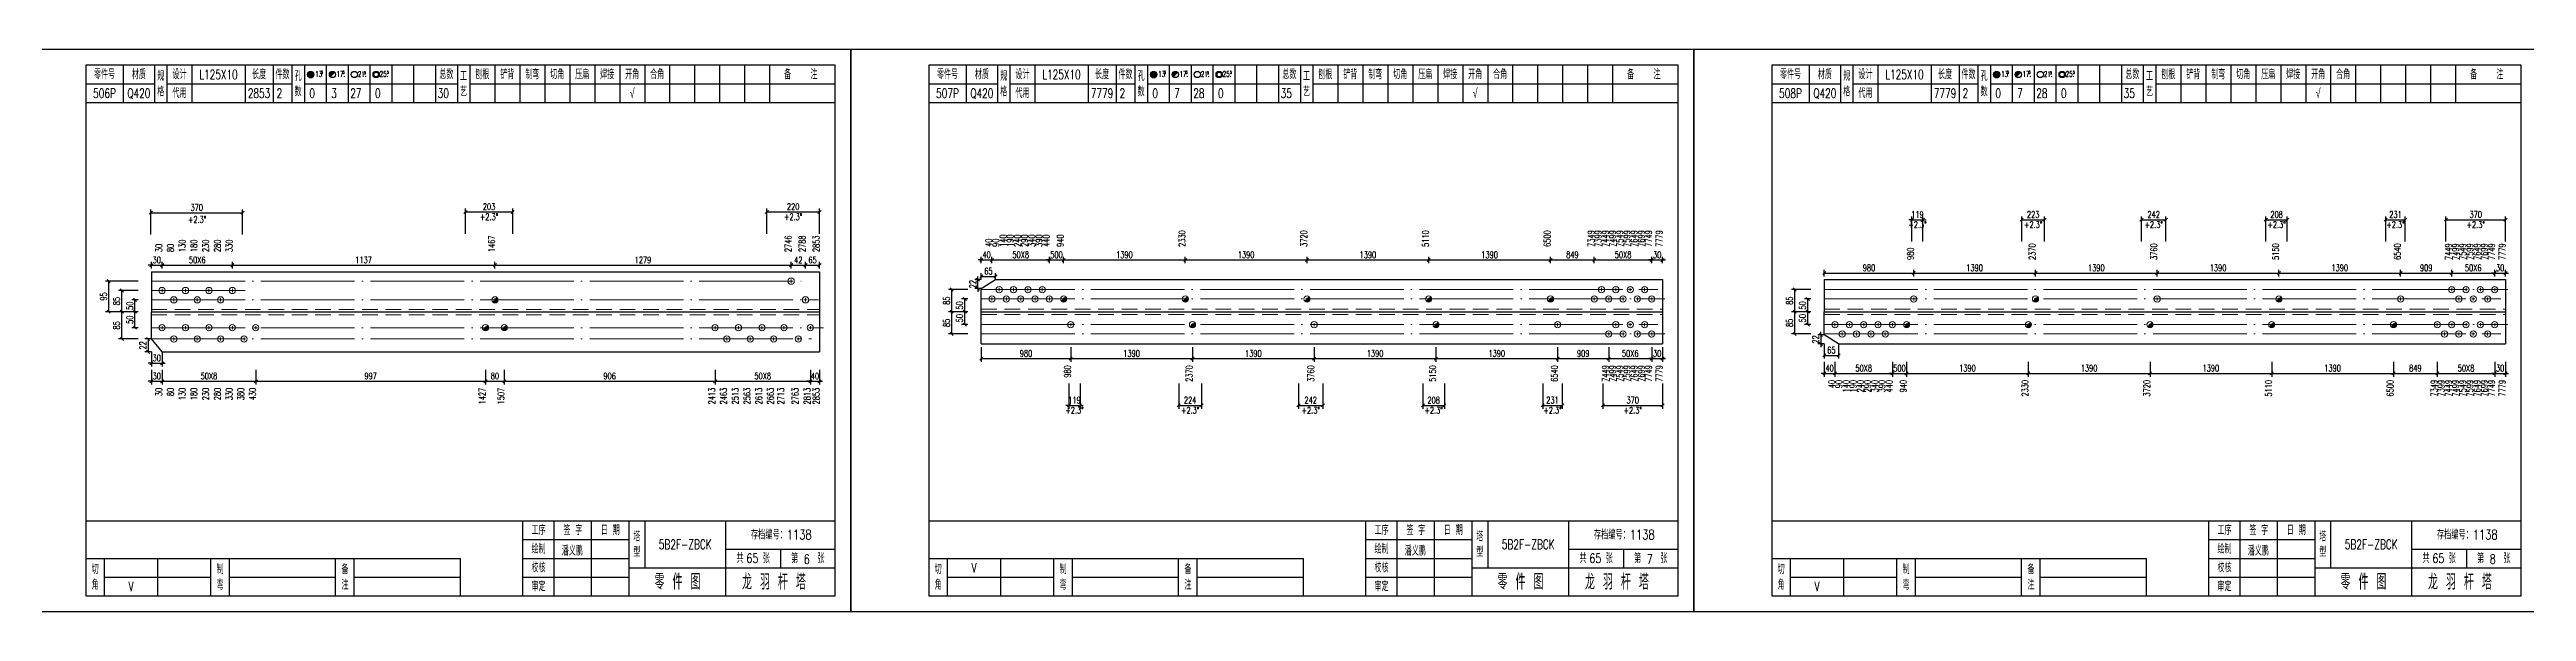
# Model space of a CAD drawing. Header units: millimetres. Extents: x 0 to 30240, y -10896 to -1348.
# Drawn here: x 1363 to 2157, y -3907 to -3727 of the extents above; entities that cross this region are included whole.
import ezdxf
from ezdxf.enums import TextEntityAlignment as Align

# ---------------------------------------------------------------- set-up
doc = ezdxf.new("R2010")
doc.units = ezdxf.units.MM
doc.header["$LTSCALE"] = 20
doc.header["$PDMODE"] = 1
doc.linetypes.add('DASHDOT2X', pattern=[1.75, 1.5, -0.125, 0, -0.125])
doc.linetypes.add('HIDDEN', pattern=[0.375, 0.25, -0.125])
for name, color, linetype, lineweight in [('1', 7, 'Continuous', 25), ('11', 3, 'Continuous', 13), ('2', 1, 'HIDDEN', 13), ('5', 1, 'Continuous', 13), ('7', 2, 'DASHDOT2X', 13)]:
    doc.layers.add(name, color=color, linetype=linetype, lineweight=lineweight)
doc.styles.get("Standard").update_dxf_attribs({"font": 'simplex', "width": 0.7, "bigfont": 'gbhzfs.shx'})
doc.styles.add('SYMBOL_TXT', font='txt.shx', dxfattribs={"width": 0.6})
doc.styles.add('TITLE_TXT', font='simplex.shx', dxfattribs={"width": 0.75, "height": 2.5, "bigfont": 'gbhzfs.shx'})
doc.dimstyles.get("Standard").update_dxf_attribs({"dimtxt": 2.1, "dimasz": 1, "dimexe": 1.05, "dimexo": 0, "dimgap": 0.63, "dimtad": 1, "dimzin": 0, "dimdsep": 46, "dimtxsty": 'standard', "dimblk": 'OBLIQUE', "dimblk1": 'OBLIQUE', "dimblk2": 'OBLIQUE', "dimcen": 0.09, "dimadec": 0, "dimazin": 0, "dimtfac": 1, "dimtdec": 1, "dimtix": 1, "dimtmove": 0, "dimatfit": 3, "dimfxl": 0, "dimtolj": 1, "dimtzin": 0, "dimarcsym": 0})
pattern_1 = [(0, (-3, 0), (0, 0.0125), [])]

# ---------------------------------------------------------------- blocks, each defined once
blk = doc.blocks.new('M12_HOLE')
h = blk.add_hatch()
h.set_pattern_fill('LINE', scale=0.1, style=0)
h.set_pattern_definition(pattern_1)
h.paths.add_polyline_path([(-5, 0, 1), (-1, 0, 1)])
at = {"color": 7}
blk.add_circle((-3, 0), 2, dxfattribs=at)
at = {"color": 7, "attachment_point": 1, "style": 'SYMBOL_TXT'}
for s, insert, char_height, width in [('13\\f??|b0|i0|c0|p54;.', (-0.1, 2.1), 3.5, 5.707), ('5', (3.7, 2.3), 1.8, 2.931)]:
    blk.add_mtext(s, dxfattribs=dict(at, insert=insert, char_height=char_height, width=width))
blk = doc.blocks.new('M16_HOLE')
h = blk.add_hatch()
h.set_pattern_fill('LINE', scale=0.1, style=0)
h.set_pattern_definition(pattern_1)
h.paths.add_polyline_path([(-1.6, 1.4, 0.668179), (-5, 0, 0.198912), (-4.4, -1.4)])
at = {"color": 7}
blk.add_circle((-3, 0), 2, dxfattribs=at)
at = {"color": 7, "attachment_point": 1, "style": 'SYMBOL_TXT'}
for s, insert, char_height, width in [('17.', (-0.4, 2.1), 3.5, 6.316), ('5', (3.6, 2.3), 1.8, 1.822)]:
    blk.add_mtext(s, dxfattribs=dict(at, insert=insert, char_height=char_height, width=width))
blk = doc.blocks.new('M20_HOLE')
at = {"color": 7}
blk.add_circle((-3, 0), 2, dxfattribs=at)
at = {"color": 7, "attachment_point": 1, "style": 'SYMBOL_TXT'}
for s, insert, char_height, width in [('21.', (-0.7, 2), 3.5, 6.074), ('5', (3.3, 2), 1.8, 1.458)]:
    blk.add_mtext(s, dxfattribs=dict(at, insert=insert, char_height=char_height, width=width))
blk = doc.blocks.new('M24_HOLE')
at = {"color": 7}
for radius in [2, 1.5]:
    blk.add_circle((-3, 0), radius, dxfattribs=at)
at = {"color": 7, "attachment_point": 1, "style": 'SYMBOL_TXT'}
for s, insert, char_height, width in [('25.', (-0.7, 2.1), 3.5, 2.429), ('5', (3.9, 2.3), 1.8, 1.944)]:
    blk.add_mtext(s, dxfattribs=dict(at, insert=insert, char_height=char_height, width=width))
blk = doc.blocks.new('JgCard')
for p, q in [((270, 180), (0, 180)), ((0, 180), (0, 0)), ((265, 175), (25, 175)), ((25, 175), (25, 5)), ((37, 175), (37, 163)), ((47, 175), (47, 163)), ((51, 175), (51, 163)), ((59, 175), (59, 163)), ((76, 175), (76, 163)), ((85, 175), (85, 163)), ((91, 175), (91, 163)), ((95, 175), (95, 163)), ((102, 175), (102, 163)), ((109, 175), (109, 163)), ((116, 175), (116, 163)), ((123, 175), (123, 163)), ((130, 175), (130, 163)), ((137, 175), (137, 163)), ((144, 175), (144, 163)), ((148, 175), (148, 163)), ((156, 175), (156, 163)), ((164, 175), (164, 163)), ((172, 175), (172, 163)), ((180, 175), (180, 163)), ((188, 175), (188, 163)), ((196, 175), (196, 163)), ((204, 175), (204, 163)), ((212, 175), (212, 163)), ((220, 175), (220, 163)), ((228, 175), (228, 163)), ((236, 175), (236, 163)), ((244, 175), (244, 163)), ((265, 5), (265, 175)), ((270, 0), (270, 180)), ((25, 169), (47, 169)), ((51, 169), (91, 169)), ((95, 169), (144, 169)), ((148, 169), (265, 169)), ((25, 163), (265, 163)), ((25, 29), (265, 29)), ((165, 5), (165, 29)), ((175, 5), (175, 29)), ((187, 5), (187, 29)), ((199, 5), (199, 29)), ((204, 29), (204, 14)), ((230, 5), (230, 29)), ((25, 17), (145, 17)), ((31, 5), (31, 17)), ((48, 17), (48, 5)), ((65, 5), (65, 17)), ((71, 5), (71, 17)), ((105, 5), (105, 17)), ((111, 5), (111, 17)), ((145, 5), (145, 17)), ((165, 23), (199, 23)), ((165, 17), (199, 17)), ((230, 20), (265, 20)), ((247.5, 20), (247.5, 14)), ((31, 11), (65, 11)), ((71, 11), (105, 11)), ((111, 11), (145, 11)), ((165, 11), (199, 11)), ((199, 14), (265, 14)), ((0, 0), (270, 0)), ((25, 5), (265, 5))]:
    blk.add_line(p, q)
blk.add_lwpolyline([(96.03, 171.99, -1), (98.03, 171.99, -1)], format="xyb", close=True)
blk.add_point((145, 96))
at = {"xscale": 0.5, "yscale": 0.5, "zscale": 0.5}
for name, p in [('M12_HOLE', (98.53, 171.99)), ('M16_HOLE', (105.5, 172)), ('M20_HOLE', (112.5, 172)), ('M24_HOLE', (119.5, 172))]:
    blk.add_blockref(name, p, dxfattribs=at)
at = {"style": 'TITLE_TXT', "width": 0.75}
for s, height, p in [('存档编号：1138', 3.076, (238.02, 23.07)), ('潘义鹏', 3, (177.45, 17.91)), ('龙 羽 杆 塔', 5, (235.17, 6.97))]:
    blk.add_text(s, height=height, dxfattribs=at).set_placement(p)
at = {"attachment_point": 5, "style": 'TITLE_TXT'}
for s, insert, char_height, width in [('零件号', (31, 172), 3, 15), ('材质', (42, 172), 3, 8), ('规格', (49, 169), 3, 4), ('代用', (55, 166), 3, 8), ('设计', (55, 172), 3, 8), ('长度', (80.5, 172), 3, 8), ('件数', (88, 172), 3, 6), ('孔数', (93, 169), 3, 4), ('总数', (140.5, 172), 3, 7), ('工\\P艺', (146, 169), 3, 4), ('刨根', (152, 172), 3, 8), ('铲背', (160, 172), 3, 8), ('制弯', (168, 172), 3, 8), ('切角', (176, 172), 3, 8), ('压扁', (184, 172), 3, 8), ('焊接', (192, 172), 3, 8), ('开角', (200, 172), 3, 8), ('合角', (208, 172), 3, 8), ('备    注', (254, 172), 3, 22), ('工序', (170, 26), 3, 10), ('签 字', (181, 26), 3, 12), ('日 期', (193, 26), 3, 12), ('塔\\P型', (201.5, 21.5), 3, 5), ('绘制', (170, 20), 3, 10), ('共    张', (238.75, 17), 3, 17.5), ('第    张', (256.25, 17), 3, 17.5), ('切\\P角', (28, 11), 3, 6), ('制\\P弯', (68, 11), 3, 6), ('备\\P注', (108, 11), 3, 6), ('校核', (170, 14), 3, 10), ('审定', (170, 8), 3, 10), ('零 件 图', (214.5, 9.5), 5, 31)]:
    blk.add_mtext(s, dxfattribs=dict(at, insert=insert, char_height=char_height, width=width))
blk = doc.blocks.new('M20')
for p, q in [((-0.5, 0), (0.5, 0)), ((0, -0.5), (0, 0.5))]:
    blk.add_line(p, q)
blk.add_circle((0, 0), 1)
blk = doc.blocks.new('M16')
for p, q in [((-0.71, -0.71), (0.71, 0.71)), ((-0.4, 0), (0.4, 0)), ((0, 0.4), (0, -0.4))]:
    blk.add_line(p, q)
blk.add_circle((0, 0), 1)
for radius in [0.8, 0.6, 0.4, 0.2]:
    blk.add_arc((0, 0), radius, 225, 45)
blk = doc.blocks.new('_Oblique')
at = {"color": 0, "linetype": 'ByBlock', "lineweight": -2}
blk.add_line((-0.5, -0.5), (0.5, 0.5), dxfattribs=at)
blk = doc.blocks.new('*D2402')
at = {"layer": '11', "color": 0, "lineweight": -2}
for p, q in [((1396, -3829.49), (1396, -3834.22)), ((1399.44, -3829.49), (1399.44, -3834.22)), ((1396, -3833.17), (1395, -3833.17)), ((1396, -3833.17), (1399.44, -3833.17)), ((1399.44, -3833.17), (1400.44, -3833.17))]:
    blk.add_line(p, q, dxfattribs=at)
at = {"layer": 'Defpoints', "color": 0}
for p in [(1396, -3829.49), (1399.44, -3829.49), (1399.44, -3833.17)]:
    blk.add_point(p, dxfattribs=at)
at = {"layer": '11', "color": 0, "lineweight": -2}
blk.add_blockref('_Oblique', (1396, -3833.17), dxfattribs=at)
at = {"layer": '11', "color": 0, "lineweight": -2, "rotation": 180}
blk.add_blockref('_Oblique', (1399.44, -3833.17), dxfattribs=at)
at = {"layer": '11', "color": 0, "insert": (1397.72, -3831.49), "char_height": 2.1, "attachment_point": 5}
blk.add_mtext('\\A1;30', dxfattribs=at)
blk = doc.blocks.new('*D2408')
at = {"layer": '11', "color": 0, "lineweight": -2}
for p, q in [((1607.06, -3829.49), (1607.06, -3834.22)), ((1610, -3829.49), (1610, -3834.22)), ((1607.06, -3833.17), (1606.06, -3833.17)), ((1607.06, -3833.17), (1610, -3833.17)), ((1610, -3833.17), (1611, -3833.17))]:
    blk.add_line(p, q, dxfattribs=at)
at = {"layer": 'Defpoints', "color": 0}
for p in [(1607.06, -3829.49), (1610, -3829.49), (1610, -3833.17)]:
    blk.add_point(p, dxfattribs=at)
at = {"layer": '11', "color": 0, "lineweight": -2}
blk.add_blockref('_Oblique', (1607.06, -3833.17), dxfattribs=at)
at = {"layer": '11', "color": 0, "lineweight": -2, "rotation": 180}
blk.add_blockref('_Oblique', (1610, -3833.17), dxfattribs=at)
at = {"layer": '11', "color": 0, "insert": (1608.53, -3831.49), "char_height": 2.1, "attachment_point": 5}
blk.add_mtext('\\A1;40', dxfattribs=at)
blk = doc.blocks.new('*D2409')
at = {"layer": '11', "color": 0, "lineweight": -2}
for p, q in [((1396, -3796), (1395, -3796)), ((1396, -3797.05), (1396, -3794.95)), ((1396, -3796), (1399.44, -3796)), ((1399.44, -3797.05), (1399.44, -3794.95)), ((1399.44, -3796), (1400.44, -3796))]:
    blk.add_line(p, q, dxfattribs=at)
at = {"layer": 'Defpoints', "color": 0}
for p in [(1396, -3797.05), (1399.44, -3796), (1399.44, -3797.05)]:
    blk.add_point(p, dxfattribs=at)
at = {"layer": '11', "color": 0, "lineweight": -2}
blk.add_blockref('_Oblique', (1396, -3796), dxfattribs=at)
at = {"layer": '11', "color": 0, "lineweight": -2, "rotation": 180}
blk.add_blockref('_Oblique', (1399.44, -3796), dxfattribs=at)
at = {"layer": '11', "color": 0, "insert": (1397.72, -3794.32), "char_height": 2.1, "attachment_point": 5}
blk.add_mtext('\\A1;30', dxfattribs=at)
blk = doc.blocks.new('*D2415')
at = {"layer": '11', "color": 0, "lineweight": -2}
for p, q in [((1396, -3819.62), (1393.9, -3819.62)), ((1396, -3823.72), (1393.9, -3823.72)), ((1394.95, -3819.62), (1394.95, -3823.72))]:
    blk.add_line(p, q, dxfattribs=at)
at = {"layer": 'Defpoints', "color": 0}
for p in [(1394.95, -3823.72), (1396, -3819.62), (1396, -3823.72)]:
    blk.add_point(p, dxfattribs=at)
at = {"layer": '11', "color": 0, "lineweight": -2}
for p, rotation in [((1394.95, -3819.62), 90), ((1394.95, -3823.72), 270)]:
    blk.add_blockref('_Oblique', p, dxfattribs=dict(at, rotation=rotation))
at = {"layer": '11', "color": 0, "insert": (1393.27, -3821.67), "char_height": 2.1, "attachment_point": 5, "rotation": 90}
blk.add_mtext('\\A1;22', dxfattribs=at)
blk = doc.blocks.new('*D2416')
at = {"layer": '11', "color": 0, "lineweight": -2}
for p, q in [((1396, -3823.72), (1396, -3828.44)), ((1399.44, -3823.72), (1399.44, -3828.44)), ((1396, -3827.39), (1395, -3827.39)), ((1396, -3827.39), (1399.44, -3827.39)), ((1399.44, -3827.39), (1400.44, -3827.39))]:
    blk.add_line(p, q, dxfattribs=at)
at = {"layer": 'Defpoints', "color": 0}
for p in [(1396, -3823.72), (1399.44, -3823.72), (1399.44, -3827.39)]:
    blk.add_point(p, dxfattribs=at)
at = {"layer": '11', "color": 0, "lineweight": -2}
blk.add_blockref('_Oblique', (1396, -3827.39), dxfattribs=at)
at = {"layer": '11', "color": 0, "lineweight": -2, "rotation": 180}
blk.add_blockref('_Oblique', (1399.44, -3827.39), dxfattribs=at)
at = {"layer": '11', "color": 0, "insert": (1397.72, -3825.71), "char_height": 2.1, "attachment_point": 5}
blk.add_mtext('\\A1;30', dxfattribs=at)
blk = doc.blocks.new('*D2431')
at = {"layer": '11', "color": 0, "lineweight": -2}
for p, q in [((1876.56, -3822.25), (1876.56, -3826.97)), ((1880, -3822.25), (1880, -3826.97)), ((1876.56, -3825.92), (1875.56, -3825.92)), ((1876.56, -3825.92), (1880, -3825.92)), ((1880, -3825.92), (1881, -3825.92))]:
    blk.add_line(p, q, dxfattribs=at)
at = {"layer": 'Defpoints', "color": 0}
for p in [(1876.56, -3822.25), (1880, -3822.25), (1880, -3825.92)]:
    blk.add_point(p, dxfattribs=at)
at = {"layer": '11', "color": 0, "lineweight": -2}
blk.add_blockref('_Oblique', (1876.56, -3825.92), dxfattribs=at)
at = {"layer": '11', "color": 0, "lineweight": -2, "rotation": 180}
blk.add_blockref('_Oblique', (1880, -3825.92), dxfattribs=at)
at = {"layer": '11', "color": 0, "insert": (1878.28, -3824.24), "char_height": 2.1, "attachment_point": 5}
blk.add_mtext('\\A1;30', dxfattribs=at)
blk = doc.blocks.new('*D2432')
at = {"layer": '11', "color": 0, "lineweight": -2}
for p, q in [((1661.8, -3794.32), (1660.8, -3794.32)), ((1661.8, -3795.37), (1661.8, -3793.27)), ((1661.8, -3794.32), (1665.24, -3794.32)), ((1665.24, -3795.37), (1665.24, -3793.27)), ((1665.24, -3794.32), (1666.24, -3794.32))]:
    blk.add_line(p, q, dxfattribs=at)
at = {"layer": 'Defpoints', "color": 0}
for p in [(1661.8, -3795.37), (1665.24, -3794.32), (1665.24, -3795.37)]:
    blk.add_point(p, dxfattribs=at)
at = {"layer": '11', "color": 0, "lineweight": -2}
blk.add_blockref('_Oblique', (1661.8, -3794.32), dxfattribs=at)
at = {"layer": '11', "color": 0, "lineweight": -2, "rotation": 180}
blk.add_blockref('_Oblique', (1665.24, -3794.32), dxfattribs=at)
at = {"layer": '11', "color": 0, "insert": (1663.52, -3792.64), "char_height": 2.1, "attachment_point": 5}
blk.add_mtext('\\A1;40', dxfattribs=at)
blk = doc.blocks.new('*D2434')
at = {"layer": '11', "color": 0, "lineweight": -2}
for p, q in [((1683.64, -3794.32), (1682.64, -3794.32)), ((1683.64, -3795.37), (1683.64, -3793.27)), ((1683.64, -3794.32), (1688.17, -3794.32)), ((1688.17, -3795.37), (1688.17, -3793.27)), ((1688.17, -3794.32), (1689.17, -3794.32))]:
    blk.add_line(p, q, dxfattribs=at)
at = {"layer": 'Defpoints', "color": 0}
for p in [(1683.64, -3795.37), (1688.17, -3794.32), (1688.17, -3795.37)]:
    blk.add_point(p, dxfattribs=at)
at = {"layer": '11', "color": 0, "lineweight": -2}
blk.add_blockref('_Oblique', (1683.64, -3794.32), dxfattribs=at)
at = {"layer": '11', "color": 0, "lineweight": -2, "rotation": 180}
blk.add_blockref('_Oblique', (1688.17, -3794.32), dxfattribs=at)
at = {"layer": '11', "color": 0, "insert": (1685.9, -3792.64), "char_height": 2.1, "attachment_point": 5}
blk.add_mtext('\\A1;500', dxfattribs=at)
blk = doc.blocks.new('*D2441')
at = {"layer": '11', "color": 0, "lineweight": -2}
for p, q in [((1876.56, -3794.32), (1875.56, -3794.32)), ((1876.56, -3795.37), (1876.56, -3793.27)), ((1876.56, -3794.32), (1880, -3794.32)), ((1880, -3795.37), (1880, -3793.27)), ((1880, -3794.32), (1881, -3794.32))]:
    blk.add_line(p, q, dxfattribs=at)
at = {"layer": 'Defpoints', "color": 0}
for p in [(1876.56, -3795.37), (1880, -3794.32), (1880, -3795.37)]:
    blk.add_point(p, dxfattribs=at)
at = {"layer": '11', "color": 0, "lineweight": -2}
blk.add_blockref('_Oblique', (1876.56, -3794.32), dxfattribs=at)
at = {"layer": '11', "color": 0, "lineweight": -2, "rotation": 180}
blk.add_blockref('_Oblique', (1880, -3794.32), dxfattribs=at)
at = {"layer": '11', "color": 0, "insert": (1878.28, -3792.64), "char_height": 2.1, "attachment_point": 5}
blk.add_mtext('\\A1;30', dxfattribs=at)
blk = doc.blocks.new('*D2442')
at = {"layer": '11', "color": 0, "lineweight": -2}
for p, q in [((1660.75, -3800.62), (1660.75, -3799.62)), ((1661.8, -3800.62), (1659.7, -3800.62)), ((1661.8, -3803.47), (1659.7, -3803.47)), ((1660.75, -3803.47), (1660.75, -3800.62)), ((1660.75, -3803.47), (1660.75, -3804.47))]:
    blk.add_line(p, q, dxfattribs=at)
at = {"layer": 'Defpoints', "color": 0}
for p in [(1660.75, -3800.62), (1661.8, -3800.62), (1661.8, -3803.47)]:
    blk.add_point(p, dxfattribs=at)
at = {"layer": '11', "color": 0, "lineweight": -2}
for p, rotation in [((1660.75, -3800.62), 270), ((1660.75, -3803.47), 90)]:
    blk.add_blockref('_Oblique', p, dxfattribs=dict(at, rotation=rotation))
at = {"layer": '11', "color": 0, "insert": (1659.07, -3802.04), "char_height": 2.1, "attachment_point": 5, "rotation": 90}
blk.add_mtext('\\A1;22', dxfattribs=at)
blk = doc.blocks.new('*D2448')
at = {"layer": '1', "color": 0, "lineweight": -2}
for p, q in [((1689.89, -3833.9), (1689.89, -3841.95)), ((1693.44, -3833.9), (1693.44, -3841.95)), ((1689.89, -3840.9), (1688.89, -3840.9)), ((1689.89, -3840.9), (1693.44, -3840.9)), ((1693.44, -3840.9), (1694.44, -3840.9))]:
    blk.add_line(p, q, dxfattribs=at)
at = {"layer": 'Defpoints', "color": 0}
for p in [(1689.89, -3833.9), (1693.44, -3833.9), (1693.44, -3840.9)]:
    blk.add_point(p, dxfattribs=at)
at = {"layer": '1', "color": 0, "lineweight": -2}
blk.add_blockref('_Oblique', (1689.89, -3840.9), dxfattribs=at)
at = {"layer": '1', "color": 0, "lineweight": -2, "rotation": 180}
blk.add_blockref('_Oblique', (1693.44, -3840.9), dxfattribs=at)
at = {"layer": '1', "color": 0, "insert": (1691.66, -3839.22), "char_height": 2.1, "attachment_point": 5}
blk.add_mtext('\\A1;119', dxfattribs=at)
blk = doc.blocks.new('*D2454')
at = {"layer": '11', "color": 0, "lineweight": -2}
for p, q in [((1931.8, -3830.65), (1930.8, -3830.65)), ((1931.8, -3826.97), (1931.8, -3831.7)), ((1931.8, -3830.65), (1935.24, -3830.65)), ((1935.24, -3826.97), (1935.24, -3831.7)), ((1935.24, -3830.65), (1936.24, -3830.65))]:
    blk.add_line(p, q, dxfattribs=at)
at = {"layer": 'Defpoints', "color": 0}
for p in [(1931.8, -3826.97), (1935.24, -3826.97), (1935.24, -3830.65)]:
    blk.add_point(p, dxfattribs=at)
at = {"layer": '11', "color": 0, "lineweight": -2}
blk.add_blockref('_Oblique', (1931.8, -3830.65), dxfattribs=at)
at = {"layer": '11', "color": 0, "lineweight": -2, "rotation": 180}
blk.add_blockref('_Oblique', (1935.24, -3830.65), dxfattribs=at)
at = {"layer": '11', "color": 0, "insert": (1933.52, -3828.97), "char_height": 2.1, "attachment_point": 5}
blk.add_mtext('\\A1;40', dxfattribs=at)
blk = doc.blocks.new('*D2456')
at = {"layer": '11', "color": 0, "lineweight": -2}
for p, q in [((1953.64, -3830.65), (1952.64, -3830.65)), ((1953.64, -3826.97), (1953.64, -3831.7)), ((1953.64, -3830.65), (1958.17, -3830.65)), ((1958.17, -3826.97), (1958.17, -3831.7)), ((1958.17, -3830.65), (1959.17, -3830.65))]:
    blk.add_line(p, q, dxfattribs=at)
at = {"layer": 'Defpoints', "color": 0}
for p in [(1953.64, -3826.97), (1958.17, -3826.97), (1958.17, -3830.65)]:
    blk.add_point(p, dxfattribs=at)
at = {"layer": '11', "color": 0, "lineweight": -2}
blk.add_blockref('_Oblique', (1953.64, -3830.65), dxfattribs=at)
at = {"layer": '11', "color": 0, "lineweight": -2, "rotation": 180}
blk.add_blockref('_Oblique', (1958.17, -3830.65), dxfattribs=at)
at = {"layer": '11', "color": 0, "insert": (1955.9, -3828.97), "char_height": 2.1, "attachment_point": 5}
blk.add_mtext('\\A1;500', dxfattribs=at)
blk = doc.blocks.new('*D2463')
at = {"layer": '11', "color": 0, "lineweight": -2}
for p, q in [((2146.56, -3830.65), (2145.56, -3830.65)), ((2146.56, -3826.97), (2146.56, -3831.7)), ((2146.56, -3830.65), (2150, -3830.65)), ((2150, -3826.97), (2150, -3831.7)), ((2150, -3830.65), (2151, -3830.65))]:
    blk.add_line(p, q, dxfattribs=at)
at = {"layer": 'Defpoints', "color": 0}
for p in [(2146.56, -3826.97), (2150, -3826.97), (2150, -3830.65)]:
    blk.add_point(p, dxfattribs=at)
at = {"layer": '11', "color": 0, "lineweight": -2}
blk.add_blockref('_Oblique', (2146.56, -3830.65), dxfattribs=at)
at = {"layer": '11', "color": 0, "lineweight": -2, "rotation": 180}
blk.add_blockref('_Oblique', (2150, -3830.65), dxfattribs=at)
at = {"layer": '11', "color": 0, "insert": (2148.28, -3828.97), "char_height": 2.1, "attachment_point": 5}
blk.add_mtext('\\A1;30', dxfattribs=at)
blk = doc.blocks.new('*D2471')
at = {"layer": '11', "color": 0, "lineweight": -2}
for p, q in [((2146.56, -3798.52), (2145.56, -3798.52)), ((2146.56, -3799.57), (2146.56, -3797.47)), ((2146.56, -3798.52), (2150, -3798.52)), ((2150, -3799.57), (2150, -3797.47)), ((2150, -3798.52), (2151, -3798.52))]:
    blk.add_line(p, q, dxfattribs=at)
at = {"layer": 'Defpoints', "color": 0}
for p in [(2146.56, -3799.57), (2150, -3798.52), (2150, -3799.57)]:
    blk.add_point(p, dxfattribs=at)
at = {"layer": '11', "color": 0, "lineweight": -2}
blk.add_blockref('_Oblique', (2146.56, -3798.52), dxfattribs=at)
at = {"layer": '11', "color": 0, "lineweight": -2, "rotation": 180}
blk.add_blockref('_Oblique', (2150, -3798.52), dxfattribs=at)
at = {"layer": '11', "color": 0, "insert": (2148.28, -3796.84), "char_height": 2.1, "attachment_point": 5}
blk.add_mtext('\\A1;30', dxfattribs=at)
blk = doc.blocks.new('*D2472')
at = {"layer": '11', "color": 0, "lineweight": -2}
for p, q in [((1931.8, -3818.34), (1929.7, -3818.34)), ((1931.8, -3821.2), (1929.7, -3821.2)), ((1930.75, -3818.34), (1930.75, -3817.34)), ((1930.75, -3818.34), (1930.75, -3821.2)), ((1930.75, -3821.2), (1930.75, -3822.2))]:
    blk.add_line(p, q, dxfattribs=at)
at = {"layer": 'Defpoints', "color": 0}
for p in [(1930.75, -3821.2), (1931.8, -3818.34), (1931.8, -3821.2)]:
    blk.add_point(p, dxfattribs=at)
at = {"layer": '11', "color": 0, "lineweight": -2}
for p, rotation in [((1930.75, -3818.34), 270), ((1930.75, -3821.2), 90)]:
    blk.add_blockref('_Oblique', p, dxfattribs=dict(at, rotation=rotation))
at = {"layer": '11', "color": 0, "insert": (1929.07, -3819.77), "char_height": 2.1, "attachment_point": 5, "rotation": 90}
blk.add_mtext('\\A1;22', dxfattribs=at)
blk = doc.blocks.new('*D2478')
at = {"layer": '1', "color": 0, "lineweight": -2}
for p, q in [((1959.89, -3781.44), (1958.89, -3781.44)), ((1959.89, -3788.44), (1959.89, -3780.39)), ((1959.89, -3781.44), (1963.43, -3781.44)), ((1963.43, -3788.44), (1963.43, -3780.39)), ((1963.43, -3781.44), (1964.43, -3781.44))]:
    blk.add_line(p, q, dxfattribs=at)
at = {"layer": 'Defpoints', "color": 0}
for p in [(1963.43, -3781.44), (1959.89, -3788.44), (1963.43, -3788.44)]:
    blk.add_point(p, dxfattribs=at)
at = {"layer": '1', "color": 0, "lineweight": -2}
blk.add_blockref('_Oblique', (1959.89, -3781.44), dxfattribs=at)
at = {"layer": '1', "color": 0, "lineweight": -2, "rotation": 180}
blk.add_blockref('_Oblique', (1963.43, -3781.44), dxfattribs=at)
at = {"layer": '1', "color": 0, "insert": (1961.66, -3779.76), "char_height": 2.1, "attachment_point": 5}
blk.add_mtext('\\A1;119', dxfattribs=at)

msp = doc.modelspace()

# ---------------------------------------------------------------- linework, layer by layer
at = {"layer": '1'}
for p, q in [((1396, -3798.096), (1396, -3810.906)), ((1396, -3798.096), (1610, -3798.096)), ((1610, -3798.096), (1610, -3823.716)), ((1661.8, -3803.472), (1666.39, -3800.616)), ((1661.8, -3810.906), (1661.8, -3803.472)), ((1666.39, -3800.616), (1880, -3800.616)), ((1880, -3800.616), (1880, -3821.196)), ((1931.8, -3800.616), (1931.8, -3810.906)), ((1931.8, -3800.616), (2150, -3800.616)), ((2150, -3800.616), (2150, -3821.196)), ((1396, -3819.616), (1396, -3810.906)), ((1396, -3810.906), (1610, -3810.906)), ((1661.8, -3821.196), (1661.8, -3810.906)), ((1661.8, -3810.906), (1880, -3810.906)), ((1931.8, -3818.339), (1931.8, -3810.906)), ((1931.8, -3810.906), (2150, -3810.906)), ((1399.44, -3823.716), (1396, -3819.616)), ((1399.44, -3823.716), (1610, -3823.716)), ((1661.8, -3821.196), (1880, -3821.196)), ((1936.39, -3821.196), (1931.8, -3818.339)), ((1936.39, -3821.196), (2150, -3821.196))]:
    msp.add_line(p, q, dxfattribs=at)
at = {"layer": '2'}
for p, q in [((1396, -3810.144), (1610, -3810.144)), ((1396, -3811.93), (1610, -3811.93)), ((1661.8, -3810.082), (1880, -3810.082)), ((1661.8, -3811.729), (1880, -3811.729)), ((1931.8, -3810.082), (2150, -3810.082)), ((1931.8, -3811.729), (2150, -3811.729))]:
    msp.add_line(p, q, dxfattribs=at)
at = {"layer": '7'}
for p, q in [((1396, -3801.096), (1605.11, -3801.096)), ((1396, -3804.096), (1426.14, -3804.096)), ((1396, -3807.096), (1609.71, -3807.096)), ((1661.8, -3803.79), (1878.46, -3803.79)), ((1661.8, -3806.79), (1880.76, -3806.79)), ((1931.8, -3803.79), (2150.76, -3803.79)), ((1931.8, -3806.79), (2148.46, -3806.79)), ((1661.8, -3815.022), (1878.46, -3815.022)), ((1931.8, -3815.022), (2150.76, -3815.022)), ((1396, -3816.03), (1611.26, -3816.03)), ((1396, -3819.616), (1607.41, -3819.616)), ((1661.8, -3818.022), (1880.76, -3818.022)), ((1931.8, -3818.022), (2148.46, -3818.022))]:
    msp.add_line(p, q, dxfattribs=at)

# ---------------------------------------------------------------- block references
at = {"layer": '1'}
for p in [(1350, -3906.906), (1620, -3906.906), (1890, -3906.906)]:
    msp.add_blockref('JgCard', p, dxfattribs=at)
at = {"layer": '5'}
for name, p in [('M20', (1399.44, -3804.096)), ('M20', (1403.19, -3807.096)), ('M20', (1406.94, -3804.096)), ('M20', (1410.69, -3807.096)), ('M20', (1414.44, -3804.096)), ('M20', (1418.19, -3807.096)), ('M20', (1421.94, -3804.096)), ('M16', (1506.027, -3807.096)), ('M20', (1600.91, -3801.096)), ('M20', (1605.51, -3807.096)), ('M20', (1665.24, -3806.79)), ('M20', (1667.54, -3803.79)), ('M20', (1669.84, -3806.79)), ('M20', (1672.14, -3803.79)), ('M20', (1674.44, -3806.79)), ('M20', (1676.74, -3803.79)), ('M20', (1679.04, -3806.79)), ('M20', (1681.34, -3803.79)), ('M20', (1683.64, -3806.79)), ('M16', (1688.166, -3806.79)), ('M16', (1727.154, -3806.79)), ('M16', (1766.142, -3806.79)), ('M16', (1805.13, -3806.79)), ('M16', (1844.118, -3806.79)), ('M20', (1858.16, -3806.79)), ('M20', (1860.46, -3803.79)), ('M20', (1862.76, -3806.79)), ('M20', (1865.06, -3803.79)), ('M20', (1867.36, -3806.79)), ('M20', (1869.66, -3803.79)), ('M20', (1871.96, -3806.79)), ('M20', (1874.26, -3803.79)), ('M20', (1876.56, -3806.79)), ('M20', (1960.466, -3806.79)), ('M16', (1999.454, -3806.79)), ('M20', (2038.442, -3806.79)), ('M16', (2077.43, -3806.79)), ('M20', (2116.418, -3806.79)), ('M20', (2132.76, -3803.79)), ('M20', (2135.06, -3806.79)), ('M20', (2137.36, -3803.79)), ('M20', (2139.66, -3806.79)), ('M20', (2141.96, -3803.79)), ('M20', (2144.26, -3806.79)), ('M20', (2146.56, -3803.79)), ('M20', (1399.44, -3816.03)), ('M20', (1406.94, -3816.03)), ('M20', (1414.44, -3816.03)), ('M20', (1421.94, -3816.03)), ('M20', (1429.44, -3816.03)), ('M16', (1503.027, -3816.03)), ('M16', (1509.027, -3816.03)), ('M20', (1576.56, -3816.03)), ('M20', (1584.06, -3816.03)), ('M20', (1591.56, -3816.03)), ('M20', (1598.61, -3816.03)), ('M20', (1607.06, -3816.03)), ('M20', (1690.466, -3815.022)), ('M16', (1729.454, -3815.022)), ('M20', (1768.442, -3815.022)), ('M16', (1807.43, -3815.022)), ('M20', (1846.418, -3815.022)), ('M20', (1865.06, -3815.022)), ('M20', (1869.66, -3815.022)), ('M20', (1874.26, -3815.022)), ('M20', (1935.24, -3815.022)), ('M20', (1939.84, -3815.022)), ('M20', (1944.44, -3815.022)), ('M20', (1949.04, -3815.022)), ('M20', (1953.64, -3815.022)), ('M16', (1958.166, -3815.022)), ('M16', (1997.154, -3815.022)), ('M16', (2036.142, -3815.022)), ('M16', (2075.13, -3815.022)), ('M16', (2114.118, -3815.022)), ('M20', (2128.16, -3815.022)), ('M20', (2132.76, -3815.022)), ('M20', (2137.36, -3815.022)), ('M20', (2141.96, -3815.022)), ('M20', (2146.56, -3815.022)), ('M20', (1403.19, -3819.616)), ('M20', (1410.69, -3819.616)), ('M20', (1418.19, -3819.616)), ('M20', (1425.69, -3819.616)), ('M20', (1580.31, -3819.616)), ('M20', (1587.81, -3819.616)), ('M20', (1595.31, -3819.616)), ('M20', (1603.21, -3819.616)), ('M20', (1862.76, -3818.022)), ('M20', (1867.36, -3818.022)), ('M20', (1871.96, -3818.022)), ('M20', (1876.56, -3818.022)), ('M20', (1937.54, -3818.022)), ('M20', (1942.14, -3818.022)), ('M20', (1946.74, -3818.022)), ('M20', (1951.34, -3818.022)), ('M20', (2130.46, -3818.022)), ('M20', (2135.06, -3818.022)), ('M20', (2139.66, -3818.022)), ('M20', (2144.26, -3818.022))]:
    msp.add_blockref(name, p, dxfattribs=at)

# ---------------------------------------------------------------- texts
at = {"style": 'TITLE_TXT', "width": 0.75}
for s, p in [('65', (1586.596, -3891.37)), ('6', (1604.966, -3891.634)), ('65', (1856.596, -3891.37)), ('7', (1874.966, -3891.634)), ('65', (2126.596, -3891.37)), ('8', (2144.966, -3891.634))]:
    msp.add_text(s, height=3, dxfattribs=at).set_placement(p)
at = {"layer": '1', "width": 0.7}
for s, p in [('L125X10', (1417.5, -3734.906)), ('L125X10', (1687.5, -3734.906)), ('L125X10', (1957.5, -3734.906)), ('506P', (1381, -3740.906)), ('Q420', (1392, -3740.906)), ('2853', (1430.5, -3740.906)), ('2', (1437, -3740.906)), ('0', (1447.5, -3740.906)), ('3', (1454.5, -3740.906)), ('27', (1461.5, -3740.906)), ('0', (1468.5, -3740.906)), ('30', (1489.5, -3740.906)), ('√', (1550, -3740.906)), ('507P', (1651, -3740.906)), ('Q420', (1662, -3740.906)), ('7779', (1700.5, -3740.906)), ('2', (1707, -3740.906)), ('0', (1717.5, -3740.906)), ('7', (1724.5, -3740.906)), ('28', (1731.5, -3740.906)), ('0', (1738.5, -3740.906)), ('35', (1759.5, -3740.906)), ('√', (1820, -3740.906)), ('508P', (1921, -3740.906)), ('Q420', (1932, -3740.906)), ('7779', (1970.5, -3740.906)), ('2', (1977, -3740.906)), ('0', (1987.5, -3740.906)), ('7', (1994.5, -3740.906)), ('28', (2001.5, -3740.906)), ('0', (2008.5, -3740.906)), ('35', (2029.5, -3740.906)), ('√', (2090, -3740.906)), ('V', (1659.5, -3892.906)), ('V', (1389.5, -3898.906)), ('V', (1929.5, -3898.906))]:
    msp.add_text(s, height=3, dxfattribs=at).set_placement(p, align=Align.MIDDLE_CENTER)
for p in [(1410.658, -3780.318), (1504.162, -3779.441), (1601.556, -3779.441), (1961.66, -3781.961), (1998.701, -3781.961), (2037.319, -3781.961), (2076.685, -3781.961), (2114.756, -3781.961), (2140.466, -3781.961), (1691.663, -3841.426), (1728.707, -3841.426), (1767.323, -3841.426), (1806.69, -3841.426), (1844.758, -3841.426), (1870.466, -3841.426)]:
    msp.add_text('+2.3°', height=2.1, dxfattribs=at).set_placement(p, align=Align.TOP_CENTER)
for s, p in [('30', (1399.44, -3791.796)), ('80', (1403.19, -3791.796)), ('130', (1406.94, -3791.796)), ('180', (1410.69, -3791.796)), ('230', (1414.44, -3791.796)), ('280', (1418.19, -3791.796)), ('330', (1421.94, -3791.796)), ('1467', (1506.027, -3791.796)), ('2746', (1600.989, -3791.796)), ('2788', (1605.528, -3791.796)), ('2853', (1610, -3791.796)), ('40', (1665.24, -3790.116)), ('90', (1667.54, -3790.116)), ('140', (1669.84, -3790.116)), ('190', (1672.14, -3790.116)), ('240', (1674.44, -3790.116)), ('290', (1676.74, -3790.116)), ('340', (1679.04, -3790.116)), ('390', (1681.34, -3790.116)), ('440', (1683.64, -3790.116)), ('940', (1688.166, -3790.116)), ('2330', (1727.154, -3790.116)), ('3720', (1766.142, -3790.116)), ('5110', (1805.13, -3790.116)), ('6500', (1844.118, -3790.116)), ('7349', (1858.172, -3790.116)), ('7399', (1860.472, -3790.116)), ('7449', (1862.772, -3790.116)), ('7499', (1865.072, -3790.116)), ('7549', (1867.372, -3790.116)), ('7599', (1869.672, -3790.116)), ('7649', (1871.972, -3790.116)), ('7699', (1874.272, -3790.116)), ('7749', (1876.589, -3790.116)), ('7779', (1880, -3790.116)), ('980', (1960.466, -3794.316)), ('2370', (1999.454, -3794.316)), ('3760', (2038.442, -3794.316)), ('5150', (2077.43, -3794.316)), ('6540', (2116.418, -3794.316)), ('7449', (2132.772, -3794.316)), ('7499', (2135.072, -3794.316)), ('7549', (2137.372, -3794.316)), ('7599', (2139.672, -3794.316)), ('7649', (2141.972, -3794.316)), ('7699', (2144.272, -3794.316)), ('7749', (2146.589, -3794.316)), ('7779', (2150, -3794.316))]:
    msp.add_text(s, height=2.1, rotation=90, dxfattribs=at).set_placement(p)
for s, p in [('980', (1690.466, -3828.021)), ('2370', (1729.454, -3828.021)), ('3760', (1768.442, -3828.021)), ('5150', (1807.43, -3828.021)), ('6540', (1846.418, -3828.021)), ('7449', (1862.772, -3828.021)), ('7499', (1865.072, -3828.021)), ('7549', (1867.372, -3828.021)), ('7599', (1869.672, -3828.021)), ('7649', (1871.972, -3828.021)), ('7699', (1874.272, -3828.021)), ('7749', (1876.589, -3828.021)), ('7779', (1880, -3828.021)), ('30', (1399.44, -3835.266)), ('80', (1403.19, -3835.266)), ('130', (1406.94, -3835.266)), ('180', (1410.69, -3835.266)), ('230', (1414.44, -3835.266)), ('280', (1418.19, -3835.266)), ('330', (1421.94, -3835.266)), ('380', (1425.69, -3835.266)), ('430', (1429.44, -3835.266)), ('1427', (1503.027, -3835.266)), ('1507', (1509.027, -3835.266)), ('2413', (1576.581, -3835.266)), ('2463', (1580.331, -3835.266)), ('2513', (1584.081, -3835.266)), ('2563', (1587.831, -3835.266)), ('2613', (1591.581, -3835.266)), ('2663', (1595.329, -3835.266)), ('2713', (1598.63, -3835.266)), ('2763', (1603.236, -3835.266)), ('2813', (1607.081, -3835.266)), ('2853', (1610, -3835.266)), ('40', (1935.24, -3832.746)), ('90', (1937.54, -3832.746)), ('140', (1939.84, -3832.746)), ('190', (1942.14, -3832.746)), ('240', (1944.44, -3832.746)), ('290', (1946.74, -3832.746)), ('340', (1949.04, -3832.746)), ('390', (1951.34, -3832.746)), ('440', (1953.64, -3832.746)), ('940', (1958.166, -3832.746)), ('2330', (1997.154, -3832.746)), ('3720', (2036.142, -3832.746)), ('5110', (2075.13, -3832.746)), ('6500', (2114.118, -3832.746)), ('7349', (2128.172, -3832.746)), ('7399', (2130.472, -3832.746)), ('7449', (2132.772, -3832.746)), ('7499', (2135.072, -3832.746)), ('7549', (2137.372, -3832.746)), ('7599', (2139.672, -3832.746)), ('7649', (2141.972, -3832.746)), ('7699', (2144.272, -3832.746)), ('7749', (2146.589, -3832.746)), ('7779', (2150, -3832.746))]:
    msp.add_text(s, height=2.1, rotation=90, dxfattribs=at).set_placement(p, align=Align.RIGHT)
at = {"layer": '1', "char_height": 3, "width": 26, "attachment_point": 5}
for insert in [(1567, -3885.406), (1837, -3885.406), (2107, -3885.406)]:
    msp.add_mtext('5B2F-ZBCK', dxfattribs=dict(at, insert=insert))

# ---------------------------------------------------------------- dimensions: what is measured, and where the dimension line sits
at = {"layer": '1'}
for base, p1, p2, text in [((1425.236, -3779.18), (1395.829, -3786.18), (1425.236, -3786.18), '370'), ((1511.72, -3778.916), (1496.604, -3785.916), (1511.72, -3785.916), '203'), ((1610, -3778.916), (1593.112, -3785.916), (1610, -3785.916), '220'), ((2002.342, -3781.436), (1995.061, -3788.436), (2002.342, -3788.436), '223'), ((2041.218, -3781.436), (2033.42, -3788.436), (2041.218, -3788.436), '242'), ((2080.116, -3781.436), (2073.255, -3788.436), (2080.116, -3788.436), '208'), ((2117.87, -3781.436), (2111.641, -3788.436), (2117.87, -3788.436), '231'), ((2150, -3781.436), (2130.932, -3788.436), (2150, -3788.436), '370'), ((1732.351, -3840.901), (1725.062, -3833.901), (1732.351, -3833.901), '224'), ((1771.224, -3840.901), (1763.423, -3833.901), (1771.224, -3833.901), '242'), ((1810.125, -3840.901), (1803.255, -3833.901), (1810.125, -3833.901), '208'), ((1847.873, -3840.901), (1841.644, -3833.901), (1847.873, -3833.901), '231'), ((1880, -3840.901), (1860.932, -3833.901), (1880, -3833.901), '370')]:
    msp.add_linear_dim(base=base, p1=p1, p2=p2, text=text, dimstyle='standard', dxfattribs=at).render()
for base, p1, p2, picture, middle in [((1963.428, -3781.436), (1959.891, -3788.436), (1963.428, -3788.436), '*D2478', (1961.66, -3779.756)), ((1693.435, -3840.901), (1689.891, -3833.901), (1693.435, -3833.901), '*D2448', (1691.663, -3839.221))]:
    dim = msp.add_linear_dim(base=base, p1=p1, p2=p2, text='119', dimstyle='standard', dxfattribs=at)
    dim.commit()
    dim.dimension.update_dxf_attribs({"geometry": picture, "text_midpoint": middle})
for base, p1, p2, text in [((1382.35, -3801.096), (1391.75, -3810.906), (1391.75, -3801.096), '95'), ((1386.55, -3804.096), (1391.75, -3810.906), (1391.75, -3804.096), '85'), ((1390.75, -3807.096), (1391.75, -3810.906), (1391.75, -3807.096), '50'), ((1652.35, -3803.79), (1657.55, -3810.906), (1657.55, -3803.79), '85'), ((1656.55, -3806.79), (1657.55, -3810.906), (1657.55, -3806.79), '50'), ((1922.35, -3803.79), (1927.55, -3810.906), (1927.55, -3803.79), '85'), ((1926.55, -3806.79), (1927.55, -3810.906), (1927.55, -3806.79), '50'), ((1386.55, -3810.906), (1391.75, -3819.616), (1391.75, -3810.906), '85'), ((1390.75, -3810.906), (1391.75, -3816.03), (1391.75, -3810.906), '50'), ((1652.35, -3810.906), (1657.55, -3818.022), (1657.55, -3810.906), '85'), ((1656.55, -3810.906), (1657.55, -3815.022), (1657.55, -3810.906), '50'), ((1922.35, -3810.906), (1927.55, -3818.022), (1927.55, -3810.906), '85'), ((1926.55, -3810.906), (1927.55, -3815.022), (1927.55, -3810.906), '50')]:
    msp.add_linear_dim(base=base, p1=p1, p2=p2, angle=90, text=text, dimstyle='standard', dxfattribs=at).render()
at = {"layer": '11'}
for base, p1, p2, text, picture, middle in [((1665.24, -3794.316), (1661.8, -3795.366), (1665.24, -3795.366), '40', '*D2432', (1663.52, -3792.636)), ((1688.166, -3794.316), (1683.64, -3795.366), (1688.166, -3795.366), '500', '*D2434', (1685.903, -3792.636)), ((1880, -3794.316), (1876.56, -3795.366), (1880, -3795.366), '30', '*D2441', (1878.28, -3792.636)), ((1399.44, -3795.996), (1396, -3797.046), (1399.44, -3797.046), '30', '*D2409', (1397.72, -3794.316)), ((2150, -3798.516), (2146.56, -3799.566), (2150, -3799.566), '30', '*D2471', (2148.28, -3796.836)), ((1399.44, -3827.391), (1396, -3823.716), (1399.44, -3823.716), '30', '*D2416', (1397.72, -3825.711)), ((1880, -3825.921), (1876.56, -3822.246), (1880, -3822.246), '30', '*D2431', (1878.28, -3824.241)), ((1399.44, -3833.166), (1396, -3829.491), (1399.44, -3829.491), '30', '*D2402', (1397.72, -3831.486)), ((1610, -3833.166), (1607.06, -3829.491), (1610, -3829.491), '40', '*D2408', (1608.53, -3831.486)), ((1935.24, -3830.646), (1931.8, -3826.971), (1935.24, -3826.971), '40', '*D2454', (1933.52, -3828.966)), ((1958.166, -3830.646), (1953.64, -3826.971), (1958.166, -3826.971), '500', '*D2456', (1955.903, -3828.966)), ((2150, -3830.646), (2146.56, -3826.971), (2150, -3826.971), '30', '*D2463', (2148.28, -3828.966))]:
    dim = msp.add_linear_dim(base=base, p1=p1, p2=p2, text=text, dimstyle='standard', dxfattribs=at)
    dim.commit()
    dim.dimension.update_dxf_attribs({"geometry": picture, "text_midpoint": middle})
for base, p1, p2, text in [((1683.64, -3794.316), (1665.24, -3795.366), (1683.64, -3795.366), '50X8'), ((1727.154, -3794.316), (1688.166, -3795.366), (1727.154, -3795.366), '1390'), ((1766.142, -3794.316), (1727.154, -3795.366), (1766.142, -3795.366), '1390'), ((1805.13, -3794.316), (1766.142, -3795.366), (1805.13, -3795.366), '1390'), ((1844.118, -3794.316), (1805.13, -3795.366), (1844.118, -3795.366), '1390'), ((1858.16, -3794.316), (1844.118, -3795.366), (1858.16, -3795.366), '849'), ((1876.56, -3794.316), (1858.16, -3795.366), (1876.56, -3795.366), '50X8'), ((1421.94, -3795.996), (1399.44, -3797.046), (1421.94, -3797.046), '50X6'), ((1506.027, -3795.996), (1421.94, -3797.046), (1506.027, -3797.046), '1137'), ((1600.91, -3795.996), (1506.027, -3797.046), (1600.91, -3797.046), '1279'), ((1605.51, -3795.996), (1600.91, -3797.046), (1605.51, -3797.046), '42'), ((1610, -3795.996), (1605.51, -3797.046), (1610, -3797.046), '65'), ((1666.39, -3799.566), (1661.8, -3800.616), (1666.39, -3800.616), '65'), ((1960.466, -3798.516), (1931.8, -3799.566), (1960.466, -3799.566), '980'), ((1999.454, -3798.516), (1960.466, -3799.566), (1999.454, -3799.566), '1390'), ((2038.442, -3798.516), (1999.454, -3799.566), (2038.442, -3799.566), '1390'), ((2077.43, -3798.516), (2038.442, -3799.566), (2077.43, -3799.566), '1390'), ((2116.418, -3798.516), (2077.43, -3799.566), (2116.418, -3799.566), '1390'), ((2132.76, -3798.516), (2116.418, -3799.566), (2132.76, -3799.566), '909'), ((2146.56, -3798.516), (2132.76, -3799.566), (2146.56, -3799.566), '50X6'), ((1690.466, -3825.921), (1661.8, -3822.246), (1690.466, -3822.246), '980'), ((1729.454, -3825.921), (1690.466, -3822.246), (1729.454, -3822.246), '1390'), ((1768.442, -3825.921), (1729.454, -3822.246), (1768.442, -3822.246), '1390'), ((1807.43, -3825.921), (1768.442, -3822.246), (1807.43, -3822.246), '1390'), ((1846.418, -3825.921), (1807.43, -3822.246), (1846.418, -3822.246), '1390'), ((1862.76, -3825.921), (1846.418, -3822.246), (1862.76, -3822.246), '909'), ((1876.56, -3825.921), (1862.76, -3822.246), (1876.56, -3822.246), '50X6'), ((1936.39, -3824.871), (1931.8, -3821.196), (1936.39, -3821.196), '65'), ((1429.44, -3833.166), (1399.44, -3829.491), (1429.44, -3829.491), '50X8'), ((1503.027, -3833.166), (1429.44, -3829.491), (1503.027, -3829.491), '997'), ((1509.027, -3833.166), (1503.027, -3829.491), (1509.027, -3829.491), '80'), ((1576.56, -3833.166), (1509.027, -3829.491), (1576.56, -3829.491), '906'), ((1607.06, -3833.166), (1576.56, -3829.491), (1607.06, -3829.491), '50X8'), ((1953.64, -3830.646), (1935.24, -3826.971), (1953.64, -3826.971), '50X8'), ((1997.154, -3830.646), (1958.166, -3826.971), (1997.154, -3826.971), '1390'), ((2036.142, -3830.646), (1997.154, -3826.971), (2036.142, -3826.971), '1390'), ((2075.13, -3830.646), (2036.142, -3826.971), (2075.13, -3826.971), '1390'), ((2114.118, -3830.646), (2075.13, -3826.971), (2114.118, -3826.971), '1390'), ((2128.16, -3830.646), (2114.118, -3826.971), (2128.16, -3826.971), '849'), ((2146.56, -3830.646), (2128.16, -3826.971), (2146.56, -3826.971), '50X8')]:
    msp.add_linear_dim(base=base, p1=p1, p2=p2, text=text, dimstyle='standard', dxfattribs=at).render()
for base, p1, p2, picture, middle in [((1660.75, -3800.616), (1661.8, -3803.472), (1661.8, -3800.616), '*D2442', (1659.07, -3802.044)), ((1394.95, -3823.716), (1396, -3819.616), (1396, -3823.716), '*D2415', (1393.27, -3821.666)), ((1930.75, -3821.196), (1931.8, -3818.339), (1931.8, -3821.196), '*D2472', (1929.07, -3819.767))]:
    dim = msp.add_linear_dim(base=base, p1=p1, p2=p2, angle=90, text='22', dimstyle='standard', dxfattribs=at)
    dim.commit()
    dim.dimension.update_dxf_attribs({"geometry": picture, "text_midpoint": middle})

doc.saveas('drawing.dxf')
